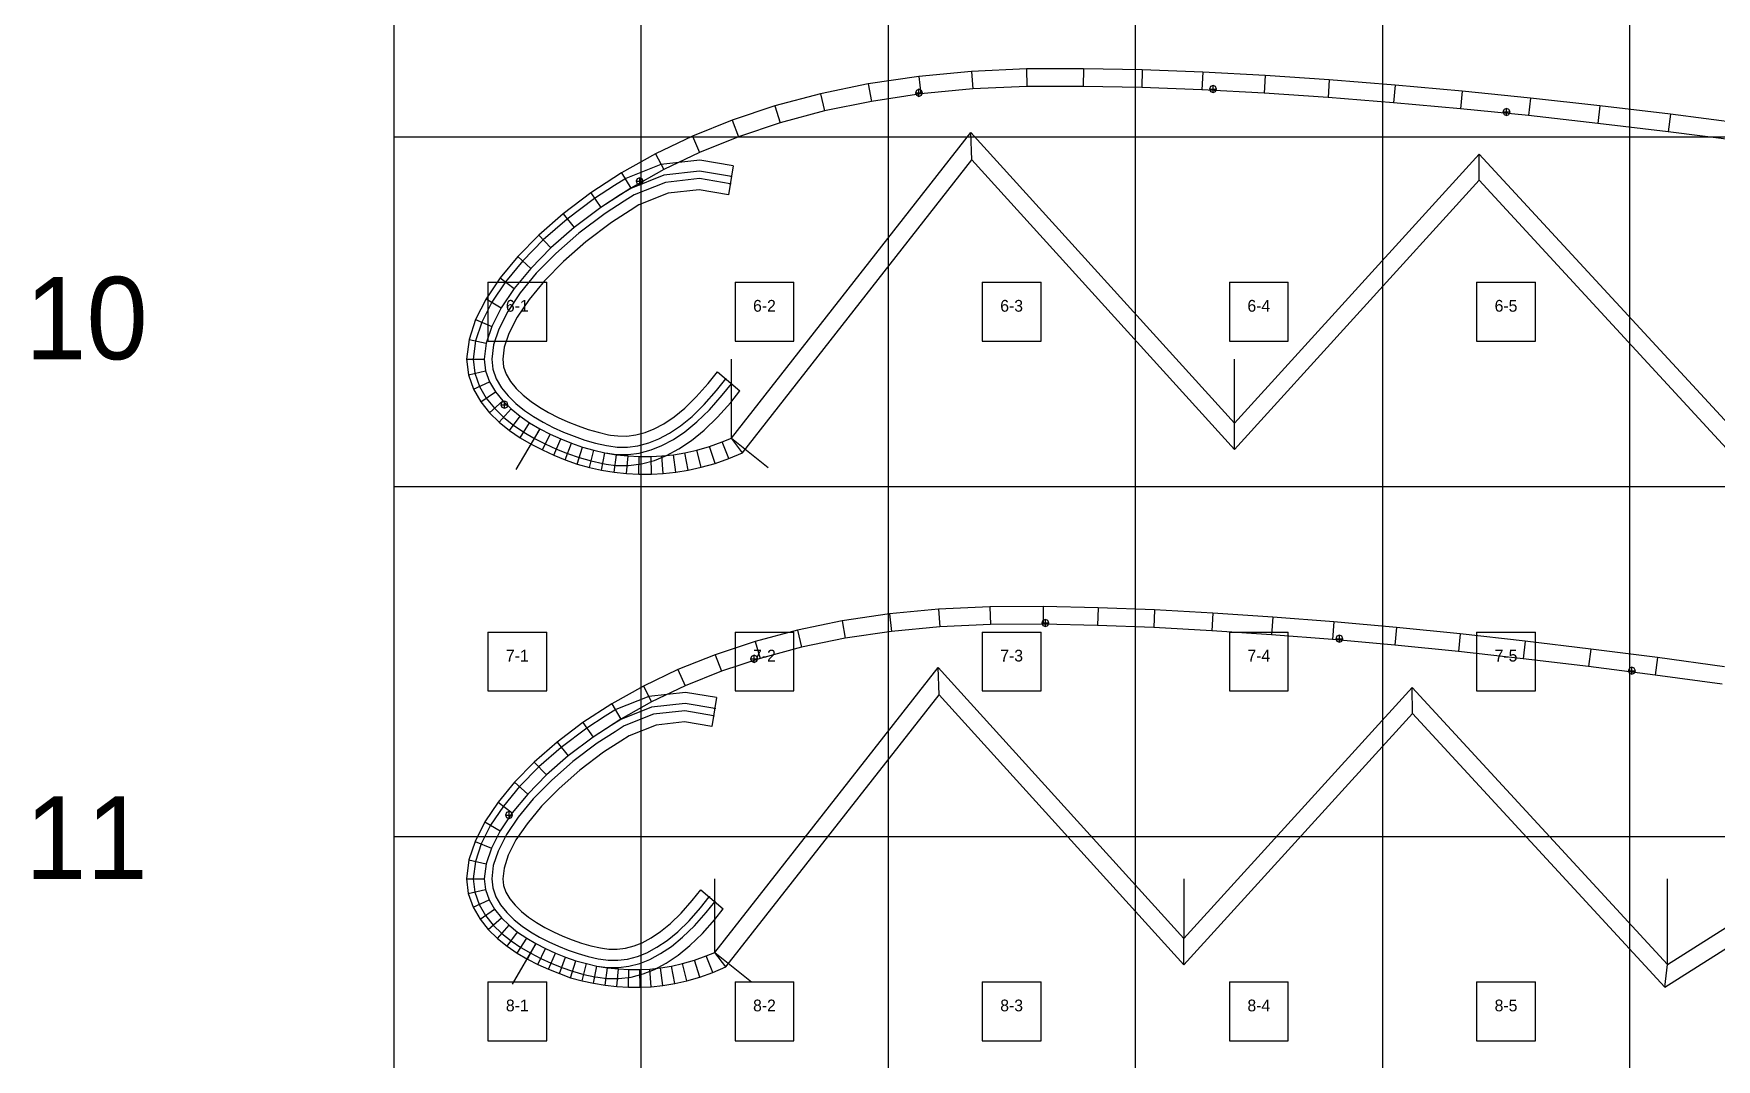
# Model space of a CAD drawing. Header units: metres. Extents: x -306 to 3276, y -2970 to 0.
# Drawn here: x -306 to 1124, y -2268 to -1397 of the extents above; entities that cross this region are included whole.
import ezdxf
from ezdxf.enums import TextEntityAlignment as Align

# ---------------------------------------------------------------- set-up
doc = ezdxf.new("R2010")
doc.units = ezdxf.units.M
for name, color, linetype in [('default', 7, 'Continuous'), ('mcircles', 7, 'Continuous'), ('TEXTLAYER', 7, 'Continuous')]:
    doc.layers.add(name, color=color, linetype=linetype)

msp = doc.modelspace()

# ---------------------------------------------------------------- linework, layer by layer
at = {"color": 9}
for p, q in [((0, -1188), (0, -1485)), ((210, -1188), (210, -1485)), ((210, -1188), (210, -1485)), ((420, -1188), (420, -1485)), ((420, -1188), (420, -1485)), ((630, -1188), (630, -1485)), ((630, -1188), (630, -1485)), ((840, -1188), (840, -1485)), ((840, -1188), (840, -1485)), ((1050, -1188), (1050, -1485)), ((1050, -1188), (1050, -1485)), ((0, -1485), (210, -1485)), ((0, -1485), (210, -1485)), ((0, -1485), (0, -1782)), ((210, -1485), (420, -1485)), ((210, -1485), (210, -1782)), ((210, -1485), (420, -1485)), ((210, -1485), (210, -1782)), ((420, -1485), (630, -1485)), ((420, -1485), (420, -1782)), ((420, -1485), (630, -1485)), ((420, -1485), (420, -1782)), ((630, -1485), (840, -1485)), ((630, -1485), (630, -1782)), ((630, -1485), (840, -1485)), ((630, -1485), (630, -1782)), ((840, -1485), (1050, -1485)), ((840, -1485), (840, -1782)), ((840, -1485), (1050, -1485)), ((840, -1485), (840, -1782)), ((1050, -1485), (1260, -1485)), ((1050, -1485), (1050, -1782)), ((1050, -1485), (1260, -1485)), ((1050, -1485), (1050, -1782)), ((80, -1608.5), (130, -1608.5)), ((80, -1608.5), (80, -1658.5)), ((130, -1658.5), (130, -1608.5)), ((290, -1608.5), (340, -1608.5)), ((290, -1608.5), (290, -1658.5)), ((340, -1658.5), (340, -1608.5)), ((500, -1608.5), (550, -1608.5)), ((500, -1608.5), (500, -1658.5)), ((550, -1658.5), (550, -1608.5)), ((710, -1608.5), (760, -1608.5)), ((710, -1608.5), (710, -1658.5)), ((760, -1658.5), (760, -1608.5)), ((920, -1608.5), (970, -1608.5)), ((920, -1608.5), (920, -1658.5)), ((970, -1658.5), (970, -1608.5)), ((80, -1658.5), (130, -1658.5)), ((290, -1658.5), (340, -1658.5)), ((500, -1658.5), (550, -1658.5)), ((710, -1658.5), (760, -1658.5)), ((920, -1658.5), (970, -1658.5)), ((0, -1782), (210, -1782)), ((0, -1782), (210, -1782)), ((0, -1782), (0, -2079)), ((210, -1782), (420, -1782)), ((210, -1782), (210, -2079)), ((210, -1782), (420, -1782)), ((210, -1782), (210, -2079)), ((420, -1782), (630, -1782)), ((420, -1782), (420, -2079)), ((420, -1782), (630, -1782)), ((420, -1782), (420, -2079)), ((630, -1782), (840, -1782)), ((630, -1782), (630, -2079)), ((630, -1782), (840, -1782)), ((630, -1782), (630, -2079)), ((840, -1782), (1050, -1782)), ((840, -1782), (840, -2079)), ((840, -1782), (1050, -1782)), ((840, -1782), (840, -2079)), ((1050, -1782), (1260, -1782)), ((1050, -1782), (1050, -2079)), ((1050, -1782), (1260, -1782)), ((1050, -1782), (1050, -2079)), ((80, -1905.5), (130, -1905.5)), ((80, -1905.5), (80, -1955.5)), ((130, -1955.5), (130, -1905.5)), ((290, -1905.5), (340, -1905.5)), ((290, -1905.5), (290, -1955.5)), ((340, -1955.5), (340, -1905.5)), ((500, -1905.5), (550, -1905.5)), ((500, -1905.5), (500, -1955.5)), ((550, -1955.5), (550, -1905.5)), ((710, -1905.5), (760, -1905.5)), ((710, -1905.5), (710, -1955.5)), ((760, -1955.5), (760, -1905.5)), ((920, -1905.5), (970, -1905.5)), ((920, -1905.5), (920, -1955.5)), ((970, -1955.5), (970, -1905.5)), ((80, -1955.5), (130, -1955.5)), ((290, -1955.5), (340, -1955.5)), ((500, -1955.5), (550, -1955.5)), ((710, -1955.5), (760, -1955.5)), ((920, -1955.5), (970, -1955.5)), ((0, -2079), (210, -2079)), ((0, -2079), (210, -2079)), ((0, -2079), (0, -2376)), ((210, -2079), (420, -2079)), ((210, -2079), (210, -2376)), ((210, -2079), (420, -2079)), ((210, -2079), (210, -2376)), ((420, -2079), (630, -2079)), ((420, -2079), (420, -2376)), ((420, -2079), (630, -2079)), ((420, -2079), (420, -2376)), ((630, -2079), (840, -2079)), ((630, -2079), (630, -2376)), ((630, -2079), (840, -2079)), ((630, -2079), (630, -2376)), ((840, -2079), (1050, -2079)), ((840, -2079), (840, -2376)), ((840, -2079), (1050, -2079)), ((840, -2079), (840, -2376)), ((1050, -2079), (1260, -2079)), ((1050, -2079), (1050, -2376)), ((1050, -2079), (1260, -2079)), ((1050, -2079), (1050, -2376)), ((80, -2202.5), (130, -2202.5)), ((80, -2202.5), (80, -2252.5)), ((130, -2252.5), (130, -2202.5)), ((290, -2202.5), (340, -2202.5)), ((290, -2202.5), (290, -2252.5)), ((340, -2252.5), (340, -2202.5)), ((500, -2202.5), (550, -2202.5)), ((500, -2202.5), (500, -2252.5)), ((550, -2252.5), (550, -2202.5)), ((710, -2202.5), (760, -2202.5)), ((710, -2202.5), (710, -2252.5)), ((760, -2252.5), (760, -2202.5)), ((920, -2202.5), (970, -2202.5)), ((920, -2202.5), (920, -2252.5)), ((970, -2252.5), (970, -2202.5)), ((80, -2252.5), (130, -2252.5)), ((290, -2252.5), (340, -2252.5)), ((500, -2252.5), (550, -2252.5)), ((710, -2252.5), (760, -2252.5)), ((920, -2252.5), (970, -2252.5))]:
    msp.add_line(p, q, dxfattribs=at)
at = {"layer": 'default', "color": 7, "linetype": 'Continuous'}
for p, q in [((490.9, -1429.5), (446.1, -1433.8)), ((537.6, -1427.4), (490.9, -1429.5)), ((490.9, -1429.5), (492, -1444.4)), ((586, -1427.2), (537.6, -1427.4)), ((537.6, -1427.4), (538, -1442.4)), ((586, -1427.2), (585.9, -1442.2)), ((635.9, -1428.2), (586, -1427.2)), ((635.9, -1428.2), (635.5, -1443.2)), ((687.4, -1430.2), (635.9, -1428.2)), ((403.2, -1440.1), (362.5, -1448.5)), ((446.1, -1433.8), (403.2, -1440.1)), ((403.2, -1440.1), (405.9, -1454.9)), ((446.1, -1433.8), (447.9, -1448.6)), ((538, -1442.4), (492, -1444.4)), ((585.9, -1442.2), (538, -1442.4)), ((635.5, -1443.2), (585.9, -1442.2)), ((686.7, -1445.2), (635.5, -1443.2)), ((687.4, -1430.2), (686.7, -1445.2)), ((740.5, -1433.1), (687.4, -1430.2)), ((694, -1442.4), (693.1, -1444.5)), ((696.1, -1441.5), (694, -1442.4)), ((698.2, -1442.4), (696.1, -1441.5)), ((696.1, -1447.5), (696.1, -1441.5)), ((699.1, -1444.5), (698.2, -1442.4)), ((740.5, -1433.1), (739.6, -1448)), ((794.9, -1436.7), (740.5, -1433.1)), ((794.9, -1436.7), (793.9, -1451.6)), ((850.7, -1441.1), (794.9, -1436.7)), ((850.7, -1441.1), (849.4, -1456.1)), ((907.7, -1446.3), (850.7, -1441.1)), ((362.5, -1448.5), (323.9, -1458.8)), ((362.5, -1448.5), (366, -1463.1)), ((405.9, -1454.9), (366, -1463.1)), ((447.9, -1448.6), (405.9, -1454.9)), ((444.1, -1445.6), (443.2, -1447.7)), ((443.2, -1447.7), (449.2, -1447.7)), ((443.2, -1447.7), (444.1, -1449.8)), ((446.2, -1444.7), (444.1, -1445.6)), ((444.1, -1449.8), (446.2, -1450.7)), ((448.3, -1445.6), (446.2, -1444.7)), ((446.2, -1450.7), (446.2, -1444.7)), ((446.2, -1450.7), (448.3, -1449.8)), ((492, -1444.4), (447.9, -1448.6)), ((449.2, -1447.7), (448.3, -1445.6)), ((448.3, -1449.8), (449.2, -1447.7)), ((739.6, -1448), (686.7, -1445.2)), ((693.1, -1444.5), (694, -1446.6)), ((693.1, -1444.5), (699.1, -1444.5)), ((694, -1446.6), (696.1, -1447.5)), ((696.1, -1447.5), (698.2, -1446.6)), ((698.2, -1446.6), (699.1, -1444.5)), ((793.9, -1451.6), (739.6, -1448)), ((849.4, -1456.1), (793.9, -1451.6)), ((906.3, -1461.2), (849.4, -1456.1)), ((907.7, -1446.3), (906.3, -1461.2)), ((965.8, -1452.1), (907.7, -1446.3)), ((965.8, -1452.1), (964.2, -1467)), ((1024.8, -1458.7), (965.8, -1452.1)), ((287.7, -1470.9), (253.8, -1484.5)), ((323.9, -1458.8), (287.7, -1470.9)), ((287.7, -1470.9), (292.9, -1485)), ((323.9, -1458.8), (328.3, -1473.2)), ((366, -1463.1), (328.3, -1473.2)), ((964.2, -1467), (906.3, -1461.2)), ((943.3, -1461.8), (942.4, -1463.9)), ((942.4, -1463.9), (943.3, -1466.1)), ((942.4, -1463.9), (948.4, -1463.9)), ((945.4, -1460.9), (943.3, -1461.8)), ((943.3, -1466.1), (945.4, -1466.9)), ((947.5, -1461.8), (945.4, -1460.9)), ((945.4, -1466.9), (945.4, -1460.9)), ((945.4, -1466.9), (947.5, -1466.1)), ((948.4, -1463.9), (947.5, -1461.8)), ((947.5, -1466.1), (948.4, -1463.9)), ((1023.1, -1473.6), (964.2, -1467)), ((1024.8, -1458.7), (1023.1, -1473.6)), ((1084.7, -1465.9), (1024.8, -1458.7)), ((1084.7, -1465.9), (1082.8, -1480.8)), ((1145.3, -1473.7), (1084.7, -1465.9)), ((253.8, -1484.5), (222.5, -1499.5)), ((253.8, -1484.5), (259.9, -1498.2)), ((292.9, -1485), (259.9, -1498.2)), ((287, -1740.9), (490.4, -1481.4)), ((328.3, -1473.2), (292.9, -1485)), ((490.4, -1481.4), (714.3, -1728.1)), ((491.3, -1504.7), (490.4, -1481.4)), ((1082.8, -1480.8), (1023.1, -1473.6)), ((1143.3, -1488.5), (1082.8, -1480.8)), ((222.5, -1499.5), (193.6, -1515.6)), ((222.5, -1499.5), (229.4, -1512.8)), ((259.9, -1498.2), (229.4, -1512.8)), ((714.3, -1728.1), (922.2, -1499.7)), ((922.2, -1499.7), (1154.8, -1751.7)), ((922.3, -1521.9), (922.2, -1499.7)), ((227.1, -1508.5), (197.2, -1520.4)), ((229.4, -1512.8), (201.4, -1528.5)), ((260.1, -1504.9), (227.1, -1508.5)), ((259.9, -1514.2), (229.4, -1517.6)), ((287, -1518.8), (259.9, -1514.2)), ((288.5, -1509.6), (260.1, -1504.9)), ((288.5, -1509.6), (284.4, -1534.3)), ((296.4, -1753.2), (491.3, -1504.7)), ((491.3, -1504.7), (714.2, -1750.4)), ((193.6, -1515.6), (167.4, -1532.7)), ((187.5, -1526.4), (170.7, -1537.3)), ((201.4, -1528.5), (176, -1545)), ((197.2, -1520.4), (187.5, -1526.4)), ((201.4, -1528.8), (192.5, -1534.3)), ((193.6, -1515.6), (201.4, -1528.5)), ((229.4, -1517.6), (201.4, -1528.8)), ((230.9, -1523.7), (204.2, -1534.4)), ((206.9, -1520.7), (206.1, -1522.8)), ((206.1, -1522.8), (206.9, -1524.9)), ((206.1, -1522.8), (212.1, -1522.8)), ((209.1, -1519.8), (206.9, -1520.7)), ((206.9, -1524.9), (209.1, -1525.8)), ((211.2, -1520.7), (209.1, -1519.8)), ((209.1, -1525.8), (209.1, -1519.8)), ((209.1, -1525.8), (211.2, -1524.9)), ((212.1, -1522.8), (211.2, -1520.7)), ((211.2, -1524.9), (212.1, -1522.8)), ((259.7, -1520.5), (230.9, -1523.7)), ((285.9, -1525), (259.7, -1520.5)), ((714.2, -1750.4), (922.3, -1521.9)), ((922.3, -1521.9), (1152.2, -1771.1)), ((167.4, -1532.7), (143.9, -1550.4)), ((170.7, -1537.3), (147.5, -1554.8)), ((167.4, -1532.7), (176, -1545)), ((192.5, -1534.3), (176, -1545)), ((195.9, -1539.6), (179.7, -1550.1)), ((204.2, -1534.4), (195.9, -1539.6)), ((208.4, -1542.7), (200.9, -1547.5)), ((233.1, -1532.8), (208.4, -1542.7)), ((259.4, -1529.9), (233.1, -1532.8)), ((284.4, -1534.3), (259.4, -1529.9)), ((143.9, -1550.4), (123.3, -1568.5)), ((147.5, -1554.8), (127.1, -1572.6)), ((143.9, -1550.4), (153.4, -1562)), ((176, -1545), (153.4, -1562)), ((176, -1545), (153.4, -1562)), ((179.7, -1550.1), (157.4, -1566.9)), ((185, -1557.8), (163.3, -1574.2)), ((200.9, -1547.5), (185, -1557.8)), ((123.3, -1568.5), (105.4, -1586.7)), ((123.3, -1568.5), (133.5, -1579.4)), ((153.4, -1562), (133.5, -1579.4)), ((153.4, -1562), (133.5, -1579.4)), ((157.4, -1566.9), (137.9, -1584)), ((105.4, -1586.7), (90.5, -1604.8)), ((105.4, -1586.7), (116.6, -1596.7)), ((127.1, -1572.6), (109.6, -1590.4)), ((133.5, -1579.4), (116.6, -1596.7)), ((133.5, -1579.4), (116.6, -1596.7)), ((137.9, -1584), (121.2, -1600.9)), ((163.3, -1574.2), (144.3, -1590.8)), ((109.6, -1590.4), (95, -1608.2)), ((116.6, -1596.7), (102.5, -1613.8)), ((116.6, -1596.7), (102.5, -1613.8)), ((121.2, -1600.9), (107.5, -1617.5)), ((144.3, -1590.8), (128.2, -1607.2)), ((90.5, -1604.8), (78.5, -1622.5)), ((95, -1608.2), (83.4, -1625.3)), ((90.5, -1604.8), (102.5, -1613.8)), ((102.5, -1613.8), (91.4, -1630.1)), ((102.5, -1613.8), (91.4, -1630.1)), ((128.2, -1607.2), (115, -1623.1)), ((78.5, -1622.5), (69.6, -1640.2)), ((83.4, -1625.3), (74.8, -1642.4)), ((78.5, -1622.5), (91.4, -1630.1)), ((107.5, -1617.5), (96.9, -1633.2)), ((115, -1623.1), (104.9, -1638)), ((69.6, -1640.2), (64, -1657)), ((74.8, -1642.4), (69.5, -1658.2)), ((69.6, -1640.2), (83.4, -1646)), ((91.4, -1630.1), (83.4, -1646)), ((91.4, -1630.1), (83.4, -1646)), ((96.9, -1633.2), (89.3, -1648.4)), ((104.9, -1638), (97.9, -1652)), ((64, -1657), (62, -1673.9)), ((64, -1657), (78.6, -1660.3)), ((69.5, -1658.2), (67.6, -1673.9)), ((83.4, -1646), (78.6, -1660.3)), ((83.4, -1646), (78.6, -1660.3)), ((89.3, -1648.4), (84.8, -1661.7)), ((97.9, -1652), (93.9, -1663.7)), ((78.6, -1660.3), (77, -1673.9)), ((78.6, -1660.3), (77, -1673.9)), ((84.8, -1661.7), (83.3, -1673.9)), ((93.9, -1663.7), (92.6, -1673.9)), ((62, -1673.9), (77, -1673.9)), ((62, -1673.9), (63.5, -1687.1)), ((63.5, -1687.1), (78.1, -1683.7)), ((67.6, -1673.9), (69, -1685.8)), ((69, -1685.8), (72.9, -1696.9)), ((77, -1673.9), (78.1, -1683.7)), ((77, -1673.9), (78.1, -1683.7)), ((78.1, -1683.7), (81.4, -1693)), ((78.1, -1683.7), (81.4, -1693)), ((83.3, -1673.9), (84.3, -1682.3)), ((84.3, -1682.3), (87.1, -1690.4)), ((92.6, -1673.9), (93.4, -1680.2)), ((93.4, -1680.2), (95.6, -1686.5)), ((95.6, -1686.5), (99.3, -1692.7)), ((267.2, -1694.5), (275, -1684.6)), ((275, -1684.6), (294.1, -1700.7)), ((287, -1740.9), (287, -1673.9)), ((714.4, -1728), (714.4, -1673.9)), ((63.5, -1687.1), (67.8, -1699.3)), ((67.8, -1699.3), (81.4, -1693)), ((67.8, -1699.3), (74, -1710.1)), ((72.9, -1696.9), (78.7, -1706.9)), ((81.4, -1693), (86.4, -1701.6)), ((81.4, -1693), (86.4, -1701.6)), ((87.1, -1690.4), (91.6, -1698)), ((91.6, -1698), (97.2, -1705)), ((99.3, -1692.7), (104.1, -1698.7)), ((104.1, -1698.7), (110, -1704.4)), ((257.1, -1705.9), (267.2, -1694.5)), ((263.9, -1712.3), (274.4, -1700.5)), ((274.4, -1700.5), (282.2, -1690.6)), ((279.2, -1704.5), (287, -1694.7)), ((286.4, -1710.5), (294.1, -1700.7)), ((74, -1710.1), (86.4, -1701.6)), ((74, -1710.1), (81.5, -1719.3)), ((78.7, -1706.9), (85.7, -1715.5)), ((81.5, -1719.3), (92.6, -1709.2)), ((86.4, -1701.6), (92.6, -1709.2)), ((86.4, -1701.6), (92.6, -1709.2)), ((92, -1710.3), (91.1, -1712.5)), ((91.1, -1712.5), (92, -1714.6)), ((91.1, -1712.5), (97.1, -1712.5)), ((94.1, -1709.5), (92, -1710.3)), ((92, -1714.6), (94.1, -1715.5)), ((92.6, -1709.2), (99.7, -1716.1)), ((92.6, -1709.2), (99.7, -1716.1)), ((96.3, -1710.3), (94.1, -1709.5)), ((94.1, -1715.5), (94.1, -1709.5)), ((94.1, -1715.5), (96.3, -1714.6)), ((97.1, -1712.5), (96.3, -1710.3)), ((96.3, -1714.6), (97.1, -1712.5)), ((97.2, -1705), (103.8, -1711.4)), ((103.8, -1711.4), (111.1, -1717.3)), ((110, -1704.4), (116.7, -1709.7)), ((116.7, -1709.7), (123.9, -1714.6)), ((123.9, -1714.6), (131.6, -1719.2)), ((238.2, -1722.8), (247.3, -1715.4)), ((247.3, -1715.4), (257.1, -1705.9)), ((253.5, -1722.4), (263.9, -1712.3)), ((268.4, -1716.7), (279.2, -1704.5)), ((275.2, -1723.1), (286.4, -1710.5)), ((81.5, -1719.3), (89.7, -1727.4)), ((85.7, -1715.5), (93.5, -1723.2)), ((89.7, -1727.4), (99.7, -1716.1)), ((89.7, -1727.4), (98.5, -1734.4)), ((93.5, -1723.2), (101.8, -1729.9)), ((98.5, -1734.4), (107.4, -1722.3)), ((99.7, -1716.1), (107.4, -1722.3)), ((99.7, -1716.1), (107.4, -1722.3)), ((107.4, -1722.3), (115.5, -1727.9)), ((107.4, -1722.3), (115.5, -1727.9)), ((107.5, -1740.6), (115.5, -1727.9)), ((111.1, -1717.3), (118.9, -1722.6)), ((115.5, -1727.9), (124.1, -1732.9)), ((115.5, -1727.9), (124.1, -1732.9)), ((118.9, -1722.6), (127.1, -1727.4)), ((127.1, -1727.4), (135.6, -1731.7)), ((131.6, -1719.2), (139.7, -1723.3)), ((139.7, -1723.3), (148, -1727.1)), ((148, -1727.1), (156.6, -1730.5)), ((221.2, -1733), (229.6, -1728.6)), ((229.6, -1728.6), (238.2, -1722.8)), ((243.7, -1730.3), (253.5, -1722.4)), ((247.5, -1735.4), (257.6, -1727.1)), ((257.6, -1727.1), (268.4, -1716.7)), ((263.9, -1734.1), (275.2, -1723.1)), ((714.2, -1750.4), (714.3, -1728.1)), ((98.5, -1734.4), (107.5, -1740.6)), ((101.8, -1729.9), (110.6, -1735.8)), ((124.1, -1732.9), (103.9, -1767.4)), ((107.5, -1740.6), (116.9, -1746)), ((110.6, -1735.8), (119.6, -1741.1)), ((116.9, -1746), (124.1, -1732.9)), ((119.6, -1741.1), (128.8, -1745.8)), ((124.1, -1732.9), (132.9, -1737.4)), ((124.1, -1732.9), (132.9, -1737.4)), ((126.4, -1750.9), (132.9, -1737.4)), ((132.9, -1737.4), (141.9, -1741.5)), ((132.9, -1737.4), (141.9, -1741.5)), ((135.6, -1731.7), (144.4, -1735.7)), ((136, -1755.3), (141.9, -1741.5)), ((141.9, -1741.5), (151.1, -1745.1)), ((141.9, -1741.5), (151.1, -1745.1)), ((144.4, -1735.7), (153.3, -1739.3)), ((153.3, -1739.3), (162.3, -1742.5)), ((156.6, -1730.5), (165.1, -1733.5)), ((162.3, -1742.5), (171.6, -1745)), ((165.1, -1733.5), (173.8, -1735.9)), ((173.8, -1735.9), (182.5, -1737.9)), ((182.5, -1737.9), (184.3, -1738.2)), ((184.3, -1738.2), (190.5, -1739)), ((190.5, -1739), (198.1, -1739.1)), ((198.1, -1739.1), (205.7, -1738.1)), ((205.7, -1738.1), (213.8, -1736)), ((213.8, -1736), (221.2, -1733)), ((216.7, -1744.9), (225.2, -1741.5)), ((225.2, -1741.5), (234.4, -1736.6)), ((227.8, -1747.2), (237.6, -1742)), ((234.4, -1736.6), (243.7, -1730.3)), ((237.6, -1742), (247.5, -1735.4)), ((242.4, -1750), (253, -1742.9)), ((253, -1742.9), (263.9, -1734.1)), ((279.2, -1744.1), (287, -1740.9)), ((287, -1740.9), (318.2, -1765.9)), ((296.4, -1753.2), (287, -1740.9)), ((116.9, -1746), (126.4, -1750.9)), ((126.4, -1750.9), (136, -1755.3)), ((128.8, -1745.8), (138.2, -1750.1)), ((136, -1755.3), (145.7, -1759.2)), ((138.2, -1750.1), (147.7, -1753.9)), ((145.7, -1759.2), (151.1, -1745.1)), ((147.7, -1753.9), (157.6, -1757.4)), ((151.1, -1745.1), (160.4, -1748.5)), ((151.1, -1745.1), (160.4, -1748.5)), ((155.9, -1762.8), (160.4, -1748.5)), ((157.6, -1757.4), (167.8, -1760.2)), ((160.4, -1748.5), (170.1, -1751.1)), ((160.4, -1748.5), (170.1, -1751.1)), ((166.5, -1765.7), (170.1, -1751.1)), ((170.1, -1751.1), (179.5, -1753.2)), ((170.1, -1751.1), (179.5, -1753.2)), ((171.6, -1745), (180.7, -1747)), ((176.6, -1767.9), (179.5, -1753.2)), ((179.5, -1753.2), (182, -1753.6)), ((179.5, -1753.2), (189.3, -1754.9)), ((180.7, -1747), (182.9, -1747.4)), ((182, -1753.6), (189.3, -1754.6)), ((182.9, -1747.4), (189.8, -1748.4)), ((187.3, -1769.7), (189.3, -1754.9)), ((189.3, -1754.6), (199.1, -1754.7)), ((189.3, -1754.9), (199.1, -1755.9)), ((189.8, -1748.4), (198.7, -1748.4)), ((197.8, -1770.9), (199.1, -1755.9)), ((198.7, -1748.4), (207.5, -1747.3)), ((199.1, -1754.7), (208.7, -1753.5)), ((199.1, -1755.9), (208.7, -1756.5)), ((207.5, -1747.3), (216.7, -1744.9)), ((208.3, -1771.5), (208.7, -1756.5)), ((208.7, -1753.5), (218.7, -1750.9)), ((208.7, -1756.5), (218.7, -1756.5)), ((218.7, -1750.9), (227.8, -1747.2)), ((218.7, -1756.5), (227.8, -1756)), ((219.1, -1771.5), (218.7, -1756.5)), ((221.6, -1759.7), (231.7, -1755.7)), ((227.8, -1756), (237.6, -1755)), ((229, -1771), (227.8, -1756)), ((231.7, -1755.7), (242.4, -1750)), ((237.6, -1755), (247.5, -1753.4)), ((239.6, -1769.8), (237.6, -1755)), ((247.5, -1753.4), (257.6, -1751.1)), ((250.3, -1768.1), (247.5, -1753.4)), ((257.6, -1751.1), (268.4, -1748)), ((261.3, -1765.6), (257.6, -1751.1)), ((268.4, -1748), (279.2, -1744.1)), ((273, -1762.3), (268.4, -1748)), ((273, -1762.3), (284.7, -1758.1)), ((284.7, -1758.1), (279.2, -1744.1)), ((284.7, -1758.1), (296.4, -1753.2)), ((145.7, -1759.2), (155.9, -1762.8)), ((155.9, -1762.8), (166.5, -1765.7)), ((166.5, -1765.7), (176.6, -1767.9)), ((167.8, -1760.2), (177.7, -1762.4)), ((176.6, -1767.9), (187.3, -1769.7)), ((177.7, -1762.4), (180.6, -1762.9)), ((180.6, -1762.9), (188.7, -1764)), ((187.3, -1769.7), (197.8, -1770.9)), ((188.7, -1764), (199.6, -1764.1)), ((197.8, -1770.9), (208.3, -1771.5)), ((199.6, -1764.1), (210.5, -1762.7)), ((208.3, -1771.5), (219.1, -1771.5)), ((210.5, -1762.7), (221.6, -1759.7)), ((219.1, -1771.5), (229, -1771)), ((229, -1771), (239.6, -1769.8)), ((239.6, -1769.8), (250.3, -1768.1)), ((250.3, -1768.1), (261.3, -1765.6)), ((261.3, -1765.6), (273, -1762.3)), ((463, -1886), (421.1, -1890)), ((506.6, -1884.1), (463, -1886)), ((463, -1886), (464.1, -1901)), ((551.8, -1883.8), (506.6, -1884.1)), ((506.6, -1884.1), (507, -1899.1)), ((551.8, -1883.8), (551.7, -1898.8)), ((598.4, -1884.8), (551.8, -1883.8)), ((598.4, -1884.8), (597.9, -1899.8)), ((646.5, -1886.7), (598.4, -1884.8)), ((646.5, -1886.7), (645.8, -1901.7)), ((696, -1889.3), (646.5, -1886.7)), ((381.1, -1895.9), (343.1, -1903.8)), ((421.1, -1890), (381.1, -1895.9)), ((381.1, -1895.9), (383.7, -1910.7)), ((421.1, -1890), (422.9, -1904.9)), ((464.1, -1901), (422.9, -1904.9)), ((507, -1899.1), (464.1, -1901)), ((551.7, -1898.8), (507, -1899.1)), ((551.6, -1895.6), (550.7, -1897.7)), ((550.7, -1897.7), (551.6, -1899.8)), ((550.7, -1897.7), (556.7, -1897.7)), ((553.7, -1894.7), (551.6, -1895.6)), ((551.6, -1899.8), (553.7, -1900.7)), ((597.9, -1899.8), (551.7, -1898.8)), ((555.8, -1895.6), (553.7, -1894.7)), ((553.7, -1900.7), (553.7, -1894.7)), ((553.7, -1900.7), (555.8, -1899.8)), ((556.7, -1897.7), (555.8, -1895.6)), ((555.8, -1899.8), (556.7, -1897.7)), ((645.8, -1901.7), (597.9, -1899.8)), ((696, -1889.3), (695.1, -1904.3)), ((746.8, -1892.7), (696, -1889.3)), ((746.8, -1892.7), (745.7, -1907.7)), ((798.8, -1896.9), (746.8, -1892.7)), ((798.8, -1896.9), (797.5, -1911.8)), ((852, -1901.7), (798.8, -1896.9)), ((307.1, -1913.4), (273.2, -1924.7)), ((343.1, -1903.8), (307.1, -1913.4)), ((307.1, -1913.4), (311.4, -1927.8)), ((343.1, -1903.8), (346.5, -1918.4)), ((383.7, -1910.7), (346.5, -1918.4)), ((422.9, -1904.9), (383.7, -1910.7)), ((695.1, -1904.3), (645.8, -1901.7)), ((745.7, -1907.7), (695.1, -1904.3)), ((797.5, -1911.8), (745.7, -1907.7)), ((850.5, -1916.6), (797.5, -1911.8)), ((801.3, -1909), (800.4, -1911.1)), ((800.4, -1911.1), (801.3, -1913.3)), ((800.4, -1911.1), (806.4, -1911.1)), ((803.4, -1908.1), (801.3, -1909)), ((801.3, -1913.3), (803.4, -1914.1)), ((805.5, -1909), (803.4, -1908.1)), ((803.4, -1914.1), (803.4, -1908.1)), ((803.4, -1914.1), (805.5, -1913.3)), ((806.4, -1911.1), (805.5, -1909)), ((805.5, -1913.3), (806.4, -1911.1)), ((852, -1901.7), (850.5, -1916.6)), ((906.1, -1907.1), (852, -1901.7)), ((906.1, -1907.1), (904.6, -1922)), ((961.2, -1913.2), (906.1, -1907.1)), ((961.2, -1913.2), (959.5, -1928.1)), ((1017.1, -1920), (961.2, -1913.2)), ((273.2, -1924.7), (241.5, -1937.4)), ((273.2, -1924.7), (278.4, -1938.8)), ((311.4, -1927.8), (278.4, -1938.8)), ((304.1, -1926.1), (303.2, -1928.2)), ((303.2, -1928.2), (304.1, -1930.3)), ((303.2, -1928.2), (309.2, -1928.2)), ((306.2, -1925.2), (304.1, -1926.1)), ((306.2, -1931.2), (306.2, -1925.2)), ((308.4, -1926.1), (306.2, -1925.2)), ((309.2, -1928.2), (308.4, -1926.1)), ((308.4, -1930.3), (309.2, -1928.2)), ((346.5, -1918.4), (311.4, -1927.8)), ((904.6, -1922), (850.5, -1916.6)), ((959.5, -1928.1), (904.6, -1922)), ((1015.2, -1934.8), (959.5, -1928.1)), ((1017.1, -1920), (1015.2, -1934.8)), ((1073.6, -1927.2), (1017.1, -1920)), ((1073.6, -1927.2), (1071.6, -1942.1)), ((1130.6, -1935), (1073.6, -1927.2)), ((241.5, -1937.4), (212.2, -1951.4)), ((241.5, -1937.4), (247.6, -1951.1)), ((278.4, -1938.8), (247.6, -1951.1)), ((272.9, -2177.5), (462.7, -1935.5)), ((304.1, -1930.3), (306.2, -1931.2)), ((306.2, -1931.2), (308.4, -1930.3)), ((462.7, -1935.5), (671.4, -2165.6)), ((463.5, -1958.7), (462.7, -1935.5)), ((1071.6, -1942.1), (1015.2, -1934.8)), ((1049.8, -1936.2), (1048.9, -1938.3)), ((1048.9, -1938.3), (1049.8, -1940.5)), ((1048.9, -1938.3), (1054.9, -1938.3)), ((1051.9, -1935.3), (1049.8, -1936.2)), ((1049.8, -1940.5), (1051.9, -1941.3)), ((1054, -1936.2), (1051.9, -1935.3)), ((1051.9, -1941.3), (1051.9, -1935.3)), ((1051.9, -1941.3), (1054, -1940.5)), ((1054.9, -1938.3), (1054, -1936.2)), ((1054, -1940.5), (1054.9, -1938.3)), ((1128.6, -1949.8), (1071.6, -1942.1)), ((212.2, -1951.4), (185.3, -1966.5)), ((212.2, -1951.4), (219.1, -1964.8)), ((247.8, -1956.7), (216.9, -1960.2)), ((247.6, -1951.1), (219.1, -1964.8)), ((274.4, -1961.1), (247.8, -1956.7)), ((671.4, -2165.6), (865.4, -1952.5)), ((865.4, -1952.5), (1082.3, -2187.6)), ((865.5, -1974.7), (865.4, -1952.5)), ((185.3, -1966.5), (160.8, -1982.4)), ((188.8, -1971.3), (179.7, -1976.9)), ((185.3, -1966.5), (193, -1979.3)), ((216.9, -1960.2), (188.8, -1971.3)), ((219.1, -1964.8), (193, -1979.3)), ((219.1, -1969.2), (193, -1979.6)), ((247.6, -1966.1), (219.1, -1969.2)), ((247.4, -1972.4), (220.6, -1975.3)), ((271.8, -1976.6), (247.4, -1972.4)), ((272.9, -1970.4), (247.6, -1966.1)), ((274.4, -1961.1), (270.3, -1985.8)), ((282.3, -2189.8), (463.5, -1958.7)), ((463.5, -1958.7), (671.4, -2187.9)), ((160.8, -1982.4), (138.8, -1999)), ((160.8, -1982.4), (169.4, -1994.7)), ((179.7, -1976.9), (164, -1987.1)), ((193, -1979.3), (169.4, -1994.7)), ((184.7, -1984.8), (169.4, -1994.7)), ((193, -1979.6), (184.7, -1984.8)), ((195.9, -1985.2), (188.1, -1990.1)), ((220.6, -1975.3), (195.9, -1985.2)), ((222.9, -1984.4), (200.1, -1993.6)), ((247.1, -1981.7), (222.9, -1984.4)), ((270.3, -1985.8), (247.1, -1981.7)), ((671.4, -2187.9), (865.5, -1974.7)), ((865.5, -1974.7), (1079.8, -2206.9)), ((138.8, -1999), (119.5, -2015.9)), ((138.8, -1999), (148.3, -2010.7)), ((164, -1987.1), (142.4, -2003.4)), ((169.4, -1994.7), (148.3, -2010.7)), ((169.4, -1994.7), (148.3, -2010.7)), ((173, -1999.9), (152.2, -2015.5)), ((188.1, -1990.1), (173, -1999.9)), ((193.1, -1998), (178.4, -2007.5)), ((200.1, -1993.6), (193.1, -1998)), ((142.4, -2003.4), (123.3, -2020)), ((148.3, -2010.7), (129.7, -2026.8)), ((148.3, -2010.7), (129.7, -2026.8)), ((152.2, -2015.5), (134.1, -2031.4)), ((178.4, -2007.5), (158.1, -2022.8)), ((119.5, -2015.9), (102.7, -2032.9)), ((123.3, -2020), (106.9, -2036.7)), ((129.7, -2026.8), (113.9, -2043)), ((129.7, -2026.8), (113.9, -2043)), ((119.5, -2015.9), (129.7, -2026.8)), ((158.1, -2022.8), (140.5, -2038.2)), ((1082.3, -2187.6), (1350.3, -2018.2)), ((102.7, -2032.9), (88.8, -2049.9)), ((106.9, -2036.7), (93.3, -2053.3)), ((113.9, -2043), (100.8, -2058.9)), ((113.9, -2043), (100.8, -2058.9)), ((102.7, -2032.9), (113.9, -2043)), ((134.1, -2031.4), (118.6, -2047.2)), ((140.5, -2038.2), (125.5, -2053.4)), ((1079.8, -2206.9), (1348.3, -2037.2)), ((88.8, -2049.9), (77.5, -2066.5)), ((93.3, -2053.3), (82.4, -2069.4)), ((88.8, -2049.9), (100.8, -2058.9)), ((98, -2057.8), (95.9, -2058.7)), ((100.2, -2058.7), (98, -2057.8)), ((98, -2063.8), (98, -2057.8)), ((118.6, -2047.2), (105.8, -2062.7)), ((125.5, -2053.4), (113.3, -2068.3)), ((77.5, -2066.5), (69.2, -2083.2)), ((82.4, -2069.4), (74.4, -2085.4)), ((77.5, -2066.5), (90.4, -2074.1)), ((100.8, -2058.9), (90.4, -2074.1)), ((100.8, -2058.9), (90.4, -2074.1)), ((95.9, -2058.7), (95, -2060.8)), ((95, -2060.8), (95.9, -2062.9)), ((95, -2060.8), (101, -2060.8)), ((105.8, -2062.7), (95.9, -2077.3)), ((95.9, -2062.9), (98, -2063.8)), ((98, -2063.8), (100.2, -2062.9)), ((101, -2060.8), (100.2, -2058.7)), ((100.2, -2062.9), (101, -2060.8)), ((113.3, -2068.3), (103.9, -2082)), ((69.2, -2083.2), (63.9, -2099)), ((69.2, -2083.2), (83, -2089)), ((74.4, -2085.4), (69.4, -2100.2)), ((90.4, -2074.1), (83, -2089)), ((90.4, -2074.1), (83, -2089)), ((95.9, -2077.3), (88.8, -2091.4)), ((103.9, -2082), (97.4, -2095)), ((63.9, -2099), (62, -2115)), ((63.9, -2099), (78.5, -2102.3)), ((69.4, -2100.2), (67.6, -2115)), ((83, -2089), (78.5, -2102.3)), ((83, -2089), (78.5, -2102.3)), ((88.8, -2091.4), (84.6, -2103.7)), ((97.4, -2095), (93.8, -2105.8)), ((62, -2115), (77, -2115)), ((62, -2115), (63.4, -2127.5)), ((67.6, -2115), (68.9, -2126.3)), ((78.5, -2102.3), (77, -2115)), ((78.5, -2102.3), (77, -2115)), ((77, -2115), (78.1, -2124.1)), ((77, -2115), (78.1, -2124.1)), ((84.6, -2103.7), (83.3, -2115)), ((83.3, -2115), (84.2, -2122.7)), ((93.8, -2105.8), (92.6, -2115)), ((92.6, -2115), (93.3, -2120.6)), ((272.9, -2177.5), (272.9, -2115)), ((671.5, -2165.5), (671.5, -2115)), ((1082.3, -2187.6), (1082.3, -2115)), ((63.4, -2127.5), (78.1, -2124.1)), ((63.4, -2127.5), (67.5, -2139.1)), ((68.9, -2126.3), (72.6, -2136.8)), ((78.1, -2124.1), (81.1, -2132.8)), ((78.1, -2124.1), (81.1, -2132.8)), ((84.2, -2122.7), (86.8, -2130.2)), ((93.3, -2120.6), (95.3, -2126.3)), ((95.3, -2126.3), (98.6, -2131.9)), ((253.6, -2133.5), (260.9, -2124.3)), ((260.9, -2124.3), (280, -2140.4)), ((67.5, -2139.1), (81.1, -2132.8)), ((67.5, -2139.1), (73.4, -2149.3)), ((72.6, -2136.8), (78, -2146.1)), ((73.4, -2149.3), (85.7, -2140.8)), ((81.1, -2132.8), (85.7, -2140.8)), ((81.1, -2132.8), (85.7, -2140.8)), ((85.7, -2140.8), (91.5, -2148)), ((85.7, -2140.8), (91.5, -2148)), ((86.8, -2130.2), (90.9, -2137.2)), ((90.9, -2137.2), (96.2, -2143.7)), ((96.2, -2143.7), (102.3, -2149.7)), ((98.6, -2131.9), (103.1, -2137.4)), ((103.1, -2137.4), (108.5, -2142.7)), ((108.5, -2142.7), (114.6, -2147.6)), ((235.1, -2152.9), (244.3, -2144.1)), ((244.3, -2144.1), (253.6, -2133.5)), ((251, -2150.6), (260.8, -2139.5)), ((255.6, -2154.9), (265.6, -2143.6)), ((260.8, -2139.5), (268.1, -2130.3)), ((265.6, -2143.6), (272.9, -2134.4)), ((272.8, -2149.6), (280, -2140.4)), ((73.4, -2149.3), (80.4, -2158.1)), ((78, -2146.1), (84.6, -2154.3)), ((80.4, -2158.1), (91.5, -2148)), ((80.4, -2158.1), (88.2, -2165.6)), ((84.6, -2154.3), (91.9, -2161.4)), ((88.2, -2165.6), (98.1, -2154.4)), ((91.5, -2148), (98.1, -2154.4)), ((91.5, -2148), (98.1, -2154.4)), ((98.1, -2154.4), (105.3, -2160.2)), ((98.1, -2154.4), (105.3, -2160.2)), ((102.3, -2149.7), (109.1, -2155.1)), ((109.1, -2155.1), (116.3, -2160)), ((114.6, -2147.6), (121.3, -2152.1)), ((121.3, -2152.1), (128.5, -2156.3)), ((128.5, -2156.3), (135.9, -2160.1)), ((226.7, -2159.8), (235.1, -2152.9)), ((241.3, -2159.9), (251, -2150.6)), ((245.5, -2164.6), (255.6, -2154.9)), ((262.3, -2161.4), (272.8, -2149.6)), ((88.2, -2165.6), (96.4, -2172.2)), ((91.9, -2161.4), (99.8, -2167.7)), ((96.4, -2172.2), (105.3, -2160.2)), ((96.4, -2172.2), (104.9, -2178)), ((99.8, -2167.7), (108, -2173.3)), ((120.9, -2170), (100.7, -2204.5)), ((104.9, -2178), (113, -2165.4)), ((105.3, -2160.2), (113, -2165.4)), ((105.3, -2160.2), (113, -2165.4)), ((113, -2165.4), (120.9, -2170)), ((113, -2165.4), (120.9, -2170)), ((113.7, -2183.2), (120.9, -2170)), ((116.3, -2160), (124, -2164.5)), ((120.9, -2170), (129.1, -2174.2)), ((120.9, -2170), (129.1, -2174.2)), ((124, -2164.5), (131.9, -2168.6)), ((131.9, -2168.6), (140, -2172.2)), ((135.9, -2160.1), (143.7, -2163.6)), ((140, -2172.2), (148.3, -2175.6)), ((143.7, -2163.6), (151.6, -2166.8)), ((151.6, -2166.8), (159.5, -2169.6)), ((159.5, -2169.6), (167.6, -2171.8)), ((167.6, -2171.8), (175.6, -2173.6)), ((196.9, -2173.9), (204.2, -2171.9)), ((204.2, -2171.9), (211.1, -2169.2)), ((211.1, -2169.2), (218.8, -2165.1)), ((218.8, -2165.1), (226.7, -2159.8)), ((223.6, -2173.1), (232.3, -2167.3)), ((226.8, -2178.5), (236, -2172.4)), ((232.3, -2167.3), (241.3, -2159.9)), ((236, -2172.4), (245.5, -2164.6)), ((241.6, -2179.9), (251.7, -2171.6)), ((251.7, -2171.6), (262.3, -2161.4)), ((671.4, -2187.9), (671.4, -2165.6)), ((104.9, -2178), (113.7, -2183.2)), ((108, -2173.3), (116.4, -2178.2)), ((113.7, -2183.2), (122.6, -2187.7)), ((116.4, -2178.2), (125.1, -2182.7)), ((122.6, -2187.7), (129.1, -2174.2)), ((125.1, -2182.7), (133.9, -2186.6)), ((129.1, -2174.2), (137.5, -2178)), ((129.1, -2174.2), (137.5, -2178)), ((131.6, -2191.8), (137.5, -2178)), ((133.9, -2186.6), (142.8, -2190.2)), ((137.5, -2178), (146.1, -2181.5)), ((137.5, -2178), (146.1, -2181.5)), ((140.8, -2195.5), (146.1, -2181.5)), ((146.1, -2181.5), (154.8, -2184.6)), ((146.1, -2181.5), (154.8, -2184.6)), ((148.3, -2175.6), (156.7, -2178.5)), ((150.3, -2198.9), (154.8, -2184.6)), ((154.8, -2184.6), (163.8, -2187)), ((154.8, -2184.6), (163.8, -2187)), ((156.7, -2178.5), (165.3, -2180.9)), ((160.2, -2201.6), (163.8, -2187)), ((163.8, -2187), (172.6, -2189)), ((163.8, -2187), (172.6, -2189)), ((165.3, -2180.9), (173.8, -2182.8)), ((173.8, -2182.8), (175.9, -2183.2)), ((175.6, -2173.6), (177.3, -2173.9)), ((175.9, -2183.2), (182.2, -2184)), ((177.3, -2173.9), (182.9, -2174.7)), ((182.2, -2184), (190.5, -2184.1)), ((182.9, -2174.7), (189.9, -2174.8)), ((189.9, -2174.8), (196.9, -2173.9)), ((190.5, -2184.1), (198.7, -2183.1)), ((198.7, -2183.1), (207.2, -2180.8)), ((199.9, -2189.2), (209.1, -2186.8)), ((207.2, -2180.8), (215, -2177.7)), ((209.1, -2186.8), (217.7, -2183.4)), ((215, -2177.7), (223.6, -2173.1)), ((217.7, -2183.4), (226.8, -2178.5)), ((221.6, -2191.9), (231.6, -2186.5)), ((231.6, -2186.5), (241.6, -2179.9)), ((236, -2189.1), (245.5, -2187)), ((245.5, -2187), (255.6, -2184.1)), ((249.2, -2201.6), (245.5, -2187)), ((255.6, -2184.1), (265.6, -2180.5)), ((260.2, -2198.4), (255.6, -2184.1)), ((265.6, -2180.5), (272.9, -2177.5)), ((271.1, -2194.5), (265.6, -2180.5)), ((272.9, -2177.5), (304, -2202.5)), ((282.3, -2189.8), (272.9, -2177.5)), ((122.6, -2187.7), (131.6, -2191.8)), ((131.6, -2191.8), (140.8, -2195.5)), ((140.8, -2195.5), (150.3, -2198.9)), ((142.8, -2190.2), (152, -2193.5)), ((150.3, -2198.9), (160.2, -2201.6)), ((152, -2193.5), (161.6, -2196.1)), ((161.6, -2196.1), (170.8, -2198.2)), ((169.7, -2203.7), (172.6, -2189)), ((170.8, -2198.2), (173.5, -2198.6)), ((172.6, -2189), (174.9, -2189.4)), ((172.6, -2189), (181.8, -2190.5)), ((173.5, -2198.6), (181.1, -2199.6)), ((174.9, -2189.4), (181.8, -2190.3)), ((179.7, -2205.4), (181.8, -2190.5)), ((181.1, -2199.6), (191.4, -2199.7)), ((181.8, -2190.3), (190.9, -2190.4)), ((181.8, -2190.5), (190.9, -2191.5)), ((189.6, -2206.5), (190.9, -2191.5)), ((190.9, -2190.4), (199.9, -2189.2)), ((190.9, -2191.5), (199.9, -2192)), ((191.4, -2199.7), (201.7, -2198.4)), ((199.5, -2207), (199.9, -2192)), ((199.9, -2192), (209.1, -2192)), ((201.7, -2198.4), (212.1, -2195.7)), ((209.1, -2192), (217.7, -2191.6)), ((209.5, -2207), (209.1, -2192)), ((212.1, -2195.7), (221.6, -2191.9)), ((217.7, -2191.6), (226.8, -2190.6)), ((218.9, -2206.6), (217.7, -2191.6)), ((226.8, -2190.6), (236, -2189.1)), ((228.8, -2205.5), (226.8, -2190.6)), ((238.9, -2203.9), (236, -2189.1)), ((249.2, -2201.6), (260.2, -2198.4)), ((260.2, -2198.4), (271.1, -2194.5)), ((271.1, -2194.5), (282.3, -2189.8)), ((1079.8, -2206.9), (1082.3, -2187.6)), ((160.2, -2201.6), (169.7, -2203.7)), ((169.7, -2203.7), (179.7, -2205.4)), ((179.7, -2205.4), (189.6, -2206.5)), ((189.6, -2206.5), (199.5, -2207)), ((199.5, -2207), (209.5, -2207)), ((209.5, -2207), (218.9, -2206.6)), ((218.9, -2206.6), (228.8, -2205.5)), ((228.8, -2205.5), (238.9, -2203.9)), ((238.9, -2203.9), (249.2, -2201.6))]:
    msp.add_line(p, q, dxfattribs=at)
at = {"layer": 'mcircles', "color": 7, "linetype": 'Continuous'}
for centre in [(285.9, -1525), (286.9, -1518.8), (282.1, -1690.6), (286.9, -1694.7), (272.8, -1970.4), (271.8, -1976.6), (268, -2130.3), (272.8, -2134.4)]:
    msp.add_circle(centre, 0.3, dxfattribs=at)

# ---------------------------------------------------------------- texts
at = {"color": 7, "linetype": 'Continuous'}
for s, p in [('          10', (-573.1, -1673.9)), ('          11', (-573.1, -2115))]:
    msp.add_text(s, height=70, dxfattribs=at).set_placement(p)
at = {"layer": 'TEXTLAYER', "color": 1}
for s, p in [('6-1', (105, -1633.5)), ('6-2', (315, -1633.5)), ('6-3', (525, -1633.5)), ('6-4', (735, -1633.5)), ('6-5', (945, -1633.5)), ('7-1', (105, -1930.5)), ('7-2', (315, -1930.5)), ('7-3', (525, -1930.5)), ('7-4', (735, -1930.5)), ('7-5', (945, -1930.5)), ('8-1', (105, -2227.5)), ('8-2', (315, -2227.5)), ('8-3', (525, -2227.5)), ('8-4', (735, -2227.5)), ('8-5', (945, -2227.5))]:
    msp.add_text(s, height=10, dxfattribs=at).set_placement(p, align=Align.CENTER)

doc.saveas('drawing.dxf')
